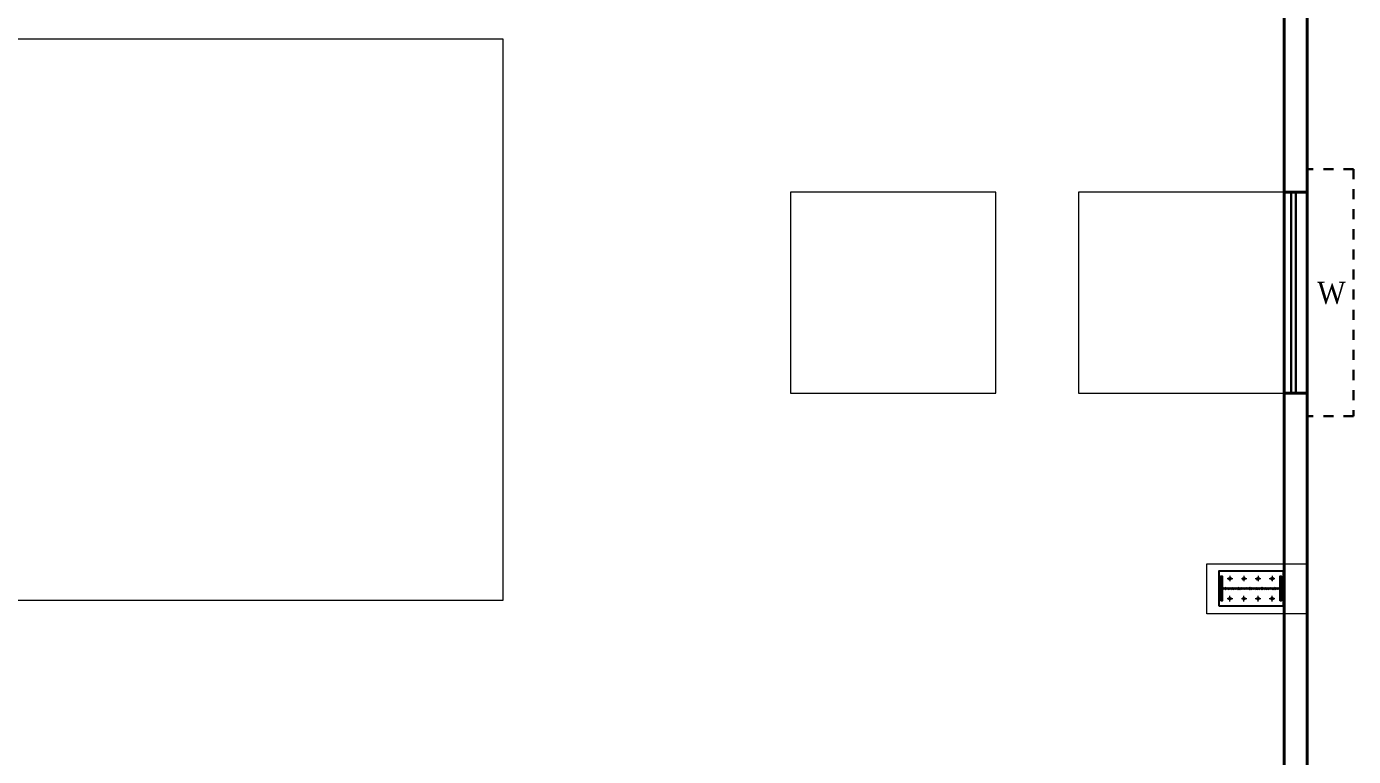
# Model space of a CAD drawing. Header units: metres. Extents: x 98347 to 98865, y -7394 to -7177.
# Drawn here: x 98555.37 to 98568.58, y -7363.1 to -7355.83 of the extents above; entities that cross this region are included whole.
import ezdxf

# ---------------------------------------------------------------- set-up
doc = ezdxf.new("R2010")
doc.units = ezdxf.units.M
doc.header["$LTSCALE"] = 0.5
doc.header["$MEASUREMENT"] = 0
doc.linetypes.add('HIDDEN', pattern=[0.375, 0.25, -0.125])
doc.layers.get('0').update_dxf_attribs({"color": 30, "lineweight": 40})
for name, color, linetype in [('BLK_1_COVERED_AREA', 140, 'Continuous'), ('BLK_1_FLR_0_BLT_UP_AREA', 1, 'Continuous'), ('BLK_1_FLR_0_CARPET_AREA', 45, 'Continuous'), ('BLK_1_FLR_0_REGULAR_ROOM_1', 4, 'Continuous'), ('PDF2_Geometry', 7, 'Continuous')]:
    doc.layers.add(name, color=color, linetype=linetype)
for name, color, linetype, lineweight in [('BLK_1_FLR_0_ROOM_1_LIGHT_VENTILATION_1', 4, 'Continuous', 15), ('STAIR', 120, 'HIDDEN', 30), ('TEXT', 11, 'Continuous', 30), ('WINDOW', 3, 'Continuous', 30), ('WORKSHOP_AREA', 5, 'Continuous', 25)]:
    doc.layers.add(name, color=color, linetype=linetype, lineweight=lineweight)
doc.styles.add('15', font='times.ttf', dxfattribs={"width": 0.9, "height": 1.5})

msp = doc.modelspace()

# ---------------------------------------------------------------- linework, layer by layer
for p, q in [((98568.119, -7319.012), (98568.119, -7374.012)), ((98567.889, -7357.48), (98568.119, -7357.48)), ((98567.889, -7359.48), (98568.119, -7359.48))]:
    msp.add_line(p, q)
msp.add_lwpolyline([(98554.869, -7319.242), (98567.889, -7319.242), (98567.889, -7373.782), (98554.869, -7373.782)])
at = {"layer": 'BLK_1_COVERED_AREA', "color": 140}
msp.add_lwpolyline([(98533.119, -7319.012), (98568.119, -7319.012), (98568.119, -7374.012), (98533.119, -7374.012)], close=True, dxfattribs=at)
at = {"layer": 'BLK_1_FLR_0_BLT_UP_AREA', "color": 45, "lineweight": 30}
msp.add_lwpolyline([(98533.119, -7319.012), (98568.119, -7319.012), (98568.119, -7374.012), (98533.119, -7374.012)], close=True, dxfattribs=at)
at = {"layer": 'BLK_1_FLR_0_CARPET_AREA', "color": 45, "lineweight": 0}
msp.add_lwpolyline([(98533.349, -7373.782), (98567.889, -7373.782), (98567.889, -7319.242), (98533.349, -7319.242)], close=True, dxfattribs=at)
at = {"layer": 'BLK_1_FLR_0_REGULAR_ROOM_1', "color": 4, "lineweight": 0}
msp.add_lwpolyline([(98533.349, -7373.782), (98567.889, -7373.782), (98567.889, -7319.242), (98533.349, -7319.242)], close=True, dxfattribs=at)
at = {"layer": 'BLK_1_FLR_0_ROOM_1_LIGHT_VENTILATION_1'}
for points in [[(98541.503, -7355.952), (98560.112, -7355.952), (98560.112, -7361.546), (98541.503, -7361.546)], [(98565.019, -7357.48), (98562.973, -7357.48), (98562.973, -7359.48), (98565.019, -7359.48)], [(98567.889, -7357.48), (98565.843, -7357.48), (98565.843, -7359.48), (98567.889, -7359.48)]]:
    msp.add_lwpolyline(points, close=True, dxfattribs=at)
at = {"layer": 'PDF2_Geometry', "lineweight": 20}
msp.add_lwpolyline([(98567.118, -7361.677), (98567.118, -7361.179), (98568.119, -7361.179), (98568.119, -7361.677)], close=True, dxfattribs=at)
at = {"layer": 'PDF2_Geometry', "lineweight": 25}
for points in [[(98567.241, -7361.6), (98567.241, -7361.251), (98567.88, -7361.251), (98567.88, -7361.6)], [(98567.258, -7361.549), (98567.258, -7361.302), (98567.271, -7361.302), (98567.271, -7361.549)], [(98567.85, -7361.549), (98567.85, -7361.302), (98567.858, -7361.302), (98567.858, -7361.549)], [(98567.271, -7361.43), (98567.271, -7361.422), (98567.85, -7361.422), (98567.85, -7361.43)]]:
    msp.add_lwpolyline(points, close=True, dxfattribs=at)
at = {"layer": 'PDF2_Geometry', "lineweight": 5}
for points in [[(98567.258, -7361.302), (98567.254, -7361.307)], [(98567.258, -7361.311), (98567.254, -7361.315)], [(98567.258, -7361.319), (98567.254, -7361.324)], [(98567.258, -7361.328), (98567.254, -7361.332)], [(98567.258, -7361.336), (98567.254, -7361.341)], [(98567.275, -7361.307), (98567.271, -7361.311)], [(98567.275, -7361.315), (98567.271, -7361.319)], [(98567.275, -7361.324), (98567.271, -7361.328)], [(98567.275, -7361.332), (98567.271, -7361.336)], [(98567.275, -7361.341), (98567.271, -7361.345)], [(98567.378, -7361.328), (98567.322, -7361.328)], [(98567.352, -7361.341), (98567.335, -7361.324)], [(98567.356, -7361.336), (98567.34, -7361.319)], [(98567.352, -7361.336), (98567.34, -7361.324)], [(98567.344, -7361.341), (98567.34, -7361.332)], [(98567.361, -7361.336), (98567.344, -7361.315), (98567.361, -7361.332)], [(98567.348, -7361.298), (98567.348, -7361.353)], [(98567.361, -7361.328), (98567.348, -7361.315)], [(98567.361, -7361.324), (98567.352, -7361.315)], [(98567.518, -7361.328), (98567.463, -7361.328)], [(98567.488, -7361.341), (98567.476, -7361.324), (98567.493, -7361.336)], [(98567.484, -7361.341), (98567.476, -7361.332)], [(98567.48, -7361.319), (98567.497, -7361.336), (98567.48, -7361.315)], [(98567.501, -7361.332), (98567.484, -7361.315)], [(98567.488, -7361.298), (98567.488, -7361.353)], [(98567.501, -7361.328), (98567.488, -7361.315)], [(98567.501, -7361.324), (98567.493, -7361.315)], [(98567.658, -7361.328), (98567.599, -7361.328)], [(98567.629, -7361.341), (98567.616, -7361.324), (98567.633, -7361.336)], [(98567.625, -7361.341), (98567.616, -7361.332)], [(98567.62, -7361.319), (98567.637, -7361.336), (98567.62, -7361.315)], [(98567.641, -7361.332), (98567.625, -7361.315)], [(98567.629, -7361.298), (98567.629, -7361.353)], [(98567.641, -7361.328), (98567.629, -7361.315)], [(98567.641, -7361.324), (98567.633, -7361.315)], [(98567.795, -7361.328), (98567.74, -7361.328)], [(98567.756, -7361.319), (98567.778, -7361.336), (98567.761, -7361.315)], [(98567.769, -7361.341), (98567.756, -7361.324), (98567.773, -7361.336)], [(98567.765, -7361.341), (98567.756, -7361.332)], [(98567.782, -7361.332), (98567.765, -7361.315), (98567.782, -7361.328)], [(98567.769, -7361.298), (98567.769, -7361.353)], [(98567.782, -7361.324), (98567.773, -7361.315)], [(98567.85, -7361.302), (98567.842, -7361.311)], [(98567.85, -7361.311), (98567.842, -7361.319)], [(98567.85, -7361.324), (98567.842, -7361.328)], [(98567.85, -7361.332), (98567.842, -7361.336)], [(98567.85, -7361.341), (98567.842, -7361.345)], [(98567.859, -7361.302), (98567.859, -7361.298)], [(98567.863, -7361.307), (98567.859, -7361.311)], [(98567.863, -7361.315), (98567.859, -7361.319)], [(98567.863, -7361.324), (98567.859, -7361.328)], [(98567.863, -7361.332), (98567.859, -7361.336)], [(98567.863, -7361.341), (98567.859, -7361.345)], [(98567.258, -7361.345), (98567.254, -7361.349)], [(98567.258, -7361.353), (98567.254, -7361.362)], [(98567.258, -7361.362), (98567.254, -7361.37)], [(98567.258, -7361.375), (98567.254, -7361.379)], [(98567.258, -7361.383), (98567.254, -7361.387)], [(98567.258, -7361.392), (98567.254, -7361.396)], [(98567.258, -7361.4), (98567.254, -7361.404)], [(98567.258, -7361.409), (98567.254, -7361.413)], [(98567.258, -7361.417), (98567.254, -7361.421)], [(98567.258, -7361.426), (98567.254, -7361.43)], [(98567.258, -7361.434), (98567.254, -7361.439)], [(98567.258, -7361.443), (98567.254, -7361.447)], [(98567.258, -7361.451), (98567.254, -7361.456)], [(98567.258, -7361.46), (98567.254, -7361.464)], [(98567.258, -7361.468), (98567.254, -7361.473)], [(98567.275, -7361.349), (98567.271, -7361.353)], [(98567.275, -7361.358), (98567.271, -7361.362)], [(98567.275, -7361.366), (98567.271, -7361.37)], [(98567.275, -7361.375), (98567.271, -7361.379)], [(98567.275, -7361.383), (98567.271, -7361.387)], [(98567.275, -7361.392), (98567.271, -7361.396)], [(98567.275, -7361.4), (98567.271, -7361.409)], [(98567.275, -7361.409), (98567.271, -7361.417)], [(98567.275, -7361.421), (98567.275, -7361.417), (98567.271, -7361.421)], [(98567.271, -7361.434), (98567.271, -7361.43), (98567.275, -7361.439), (98567.271, -7361.443)], [(98567.275, -7361.447), (98567.271, -7361.451)], [(98567.275, -7361.456), (98567.271, -7361.46)], [(98567.275, -7361.464), (98567.271, -7361.468)], [(98567.275, -7361.473), (98567.271, -7361.477)], [(98567.284, -7361.417), (98567.279, -7361.421)], [(98567.284, -7361.439), (98567.279, -7361.43)], [(98567.292, -7361.417), (98567.288, -7361.421)], [(98567.292, -7361.439), (98567.288, -7361.43)], [(98567.305, -7361.417), (98567.296, -7361.421)], [(98567.305, -7361.439), (98567.296, -7361.43)], [(98567.313, -7361.417), (98567.305, -7361.421)], [(98567.313, -7361.439), (98567.305, -7361.43)], [(98567.322, -7361.417), (98567.318, -7361.421)], [(98567.322, -7361.439), (98567.318, -7361.43)], [(98567.331, -7361.417), (98567.327, -7361.421)], [(98567.331, -7361.439), (98567.327, -7361.43)], [(98567.34, -7361.417), (98567.335, -7361.421)], [(98567.34, -7361.439), (98567.335, -7361.43)], [(98567.348, -7361.417), (98567.344, -7361.421)], [(98567.348, -7361.439), (98567.344, -7361.43)], [(98567.356, -7361.417), (98567.352, -7361.421)], [(98567.356, -7361.439), (98567.352, -7361.43)], [(98567.365, -7361.417), (98567.361, -7361.421)], [(98567.365, -7361.439), (98567.361, -7361.43)], [(98567.373, -7361.417), (98567.369, -7361.421)], [(98567.373, -7361.439), (98567.369, -7361.43)], [(98567.382, -7361.417), (98567.378, -7361.421)], [(98567.382, -7361.439), (98567.378, -7361.43)], [(98567.39, -7361.417), (98567.386, -7361.421)], [(98567.39, -7361.439), (98567.386, -7361.43)], [(98567.399, -7361.417), (98567.394, -7361.421)], [(98567.399, -7361.439), (98567.394, -7361.43)], [(98567.407, -7361.417), (98567.403, -7361.421)], [(98567.407, -7361.439), (98567.403, -7361.43)], [(98567.416, -7361.417), (98567.411, -7361.421)], [(98567.416, -7361.439), (98567.411, -7361.43)], [(98567.428, -7361.417), (98567.42, -7361.421)], [(98567.428, -7361.439), (98567.42, -7361.43)], [(98567.437, -7361.417), (98567.428, -7361.421)], [(98567.437, -7361.439), (98567.428, -7361.43)], [(98567.446, -7361.417), (98567.441, -7361.421)], [(98567.446, -7361.439), (98567.441, -7361.43)], [(98567.455, -7361.417), (98567.45, -7361.421)], [(98567.455, -7361.439), (98567.45, -7361.43)], [(98567.463, -7361.417), (98567.459, -7361.421)], [(98567.463, -7361.439), (98567.459, -7361.43)], [(98567.471, -7361.417), (98567.467, -7361.421)], [(98567.471, -7361.439), (98567.467, -7361.43)], [(98567.48, -7361.417), (98567.476, -7361.421)], [(98567.48, -7361.439), (98567.476, -7361.43)], [(98567.488, -7361.417), (98567.484, -7361.421)], [(98567.488, -7361.439), (98567.484, -7361.43)], [(98567.497, -7361.417), (98567.493, -7361.421)], [(98567.497, -7361.439), (98567.493, -7361.43)], [(98567.505, -7361.417), (98567.501, -7361.421)], [(98567.505, -7361.439), (98567.501, -7361.43)], [(98567.514, -7361.417), (98567.51, -7361.421)], [(98567.514, -7361.439), (98567.51, -7361.43)], [(98567.522, -7361.417), (98567.518, -7361.421)], [(98567.522, -7361.439), (98567.518, -7361.43)], [(98567.531, -7361.417), (98567.526, -7361.421)], [(98567.531, -7361.439), (98567.526, -7361.43)], [(98567.543, -7361.417), (98567.535, -7361.421)], [(98567.543, -7361.439), (98567.535, -7361.43)], [(98567.552, -7361.417), (98567.543, -7361.421)], [(98567.552, -7361.439), (98567.543, -7361.43)], [(98567.561, -7361.417), (98567.552, -7361.421)], [(98567.561, -7361.439), (98567.552, -7361.43)], [(98567.569, -7361.417), (98567.565, -7361.421)], [(98567.569, -7361.439), (98567.565, -7361.43)], [(98567.578, -7361.417), (98567.574, -7361.421)], [(98567.578, -7361.439), (98567.574, -7361.43)], [(98567.587, -7361.417), (98567.582, -7361.421)], [(98567.587, -7361.439), (98567.582, -7361.43)], [(98567.595, -7361.417), (98567.591, -7361.421)], [(98567.595, -7361.439), (98567.591, -7361.43)], [(98567.603, -7361.417), (98567.599, -7361.421)], [(98567.603, -7361.439), (98567.599, -7361.43)], [(98567.612, -7361.417), (98567.608, -7361.421)], [(98567.612, -7361.439), (98567.608, -7361.43)], [(98567.62, -7361.417), (98567.616, -7361.421)], [(98567.62, -7361.439), (98567.62, -7361.434), (98567.616, -7361.43)], [(98567.629, -7361.417), (98567.625, -7361.421)], [(98567.629, -7361.439), (98567.625, -7361.43)], [(98567.637, -7361.417), (98567.633, -7361.421)], [(98567.637, -7361.439), (98567.633, -7361.43)], [(98567.646, -7361.417), (98567.641, -7361.421)], [(98567.641, -7361.426), (98567.893, -7361.426)], [(98567.646, -7361.439), (98567.641, -7361.43)], [(98567.654, -7361.417), (98567.65, -7361.421)], [(98567.654, -7361.439), (98567.65, -7361.43)], [(98567.667, -7361.417), (98567.658, -7361.421)], [(98567.667, -7361.439), (98567.658, -7361.43)], [(98567.675, -7361.417), (98567.667, -7361.421)], [(98567.675, -7361.439), (98567.667, -7361.43)], [(98567.684, -7361.417), (98567.68, -7361.421)], [(98567.684, -7361.439), (98567.68, -7361.43)], [(98567.693, -7361.417), (98567.689, -7361.421)], [(98567.693, -7361.439), (98567.689, -7361.43)], [(98567.702, -7361.417), (98567.697, -7361.421)], [(98567.702, -7361.439), (98567.697, -7361.43)], [(98567.71, -7361.417), (98567.706, -7361.421)], [(98567.71, -7361.439), (98567.706, -7361.43)], [(98567.718, -7361.417), (98567.714, -7361.421)], [(98567.718, -7361.439), (98567.714, -7361.43)], [(98567.727, -7361.417), (98567.723, -7361.421)], [(98567.727, -7361.439), (98567.723, -7361.43)], [(98567.735, -7361.417), (98567.731, -7361.421)], [(98567.735, -7361.439), (98567.731, -7361.43)], [(98567.744, -7361.417), (98567.74, -7361.421)], [(98567.744, -7361.439), (98567.74, -7361.43)], [(98567.752, -7361.417), (98567.748, -7361.421)], [(98567.752, -7361.439), (98567.748, -7361.43)], [(98567.761, -7361.417), (98567.756, -7361.421)], [(98567.761, -7361.439), (98567.756, -7361.43)], [(98567.769, -7361.417), (98567.765, -7361.421)], [(98567.769, -7361.439), (98567.765, -7361.43)], [(98567.778, -7361.417), (98567.773, -7361.421)], [(98567.778, -7361.439), (98567.773, -7361.43)], [(98567.79, -7361.417), (98567.782, -7361.421)], [(98567.79, -7361.439), (98567.782, -7361.43)], [(98567.799, -7361.417), (98567.79, -7361.421)], [(98567.799, -7361.439), (98567.79, -7361.43)], [(98567.808, -7361.417), (98567.803, -7361.421)], [(98567.808, -7361.439), (98567.803, -7361.43)], [(98567.817, -7361.417), (98567.812, -7361.421)], [(98567.817, -7361.439), (98567.812, -7361.43)], [(98567.825, -7361.417), (98567.821, -7361.421)], [(98567.825, -7361.439), (98567.821, -7361.43)], [(98567.833, -7361.417), (98567.829, -7361.421)], [(98567.833, -7361.439), (98567.829, -7361.43)], [(98567.842, -7361.417), (98567.838, -7361.421)], [(98567.842, -7361.439), (98567.838, -7361.43)], [(98567.85, -7361.349), (98567.842, -7361.353)], [(98567.85, -7361.358), (98567.842, -7361.362)], [(98567.85, -7361.366), (98567.842, -7361.37)], [(98567.85, -7361.375), (98567.842, -7361.379)], [(98567.85, -7361.383), (98567.842, -7361.387)], [(98567.85, -7361.392), (98567.842, -7361.396)], [(98567.85, -7361.4), (98567.842, -7361.404)], [(98567.85, -7361.409), (98567.842, -7361.413)], [(98567.842, -7361.434), (98567.846, -7361.43), (98567.85, -7361.434), (98567.842, -7361.443)], [(98567.85, -7361.447), (98567.842, -7361.451)], [(98567.85, -7361.456), (98567.842, -7361.46)], [(98567.85, -7361.464), (98567.842, -7361.468)], [(98567.85, -7361.473), (98567.842, -7361.477)], [(98567.863, -7361.349), (98567.859, -7361.358)], [(98567.863, -7361.358), (98567.859, -7361.366)], [(98567.863, -7361.37), (98567.859, -7361.375)], [(98567.863, -7361.379), (98567.859, -7361.383)], [(98567.863, -7361.387), (98567.859, -7361.392)], [(98567.863, -7361.396), (98567.859, -7361.4)], [(98567.863, -7361.404), (98567.859, -7361.409)], [(98567.863, -7361.413), (98567.859, -7361.417)], [(98567.863, -7361.421), (98567.859, -7361.426)], [(98567.863, -7361.43), (98567.859, -7361.434)], [(98567.863, -7361.439), (98567.859, -7361.443)], [(98567.863, -7361.447), (98567.859, -7361.451)], [(98567.863, -7361.456), (98567.859, -7361.46)], [(98567.863, -7361.464), (98567.859, -7361.473)], [(98567.863, -7361.473), (98567.859, -7361.481)], [(98567.258, -7361.477), (98567.254, -7361.485)], [(98567.258, -7361.485), (98567.254, -7361.494)], [(98567.258, -7361.498), (98567.254, -7361.502)], [(98567.258, -7361.507), (98567.254, -7361.511)], [(98567.258, -7361.515), (98567.254, -7361.519)], [(98567.258, -7361.524), (98567.254, -7361.528)], [(98567.258, -7361.532), (98567.254, -7361.537)], [(98567.258, -7361.541), (98567.254, -7361.545)], [(98567.258, -7361.549), (98567.258, -7361.545)], [(98567.275, -7361.481), (98567.271, -7361.485)], [(98567.275, -7361.49), (98567.271, -7361.494)], [(98567.275, -7361.498), (98567.271, -7361.502)], [(98567.275, -7361.507), (98567.271, -7361.511)], [(98567.275, -7361.515), (98567.271, -7361.519)], [(98567.275, -7361.524), (98567.271, -7361.532)], [(98567.275, -7361.532), (98567.271, -7361.541)], [(98567.275, -7361.545), (98567.271, -7361.549)], [(98567.378, -7361.528), (98567.322, -7361.528)], [(98567.352, -7361.541), (98567.335, -7361.524)], [(98567.356, -7361.537), (98567.34, -7361.519)], [(98567.352, -7361.537), (98567.34, -7361.524)], [(98567.344, -7361.537), (98567.34, -7361.532)], [(98567.361, -7361.532), (98567.344, -7361.515), (98567.361, -7361.532)], [(98567.348, -7361.554), (98567.348, -7361.498)], [(98567.361, -7361.528), (98567.348, -7361.515)], [(98567.361, -7361.524), (98567.352, -7361.515)], [(98567.518, -7361.528), (98567.463, -7361.528)], [(98567.488, -7361.541), (98567.476, -7361.524), (98567.493, -7361.537)], [(98567.484, -7361.537), (98567.476, -7361.532)], [(98567.497, -7361.532), (98567.48, -7361.515)], [(98567.497, -7361.537), (98567.48, -7361.519)], [(98567.501, -7361.532), (98567.484, -7361.515)], [(98567.488, -7361.554), (98567.488, -7361.498)], [(98567.501, -7361.528), (98567.488, -7361.515)], [(98567.501, -7361.524), (98567.493, -7361.515)], [(98567.658, -7361.528), (98567.599, -7361.528)], [(98567.629, -7361.541), (98567.616, -7361.524), (98567.633, -7361.537)], [(98567.625, -7361.537), (98567.616, -7361.532)], [(98567.637, -7361.532), (98567.62, -7361.515)], [(98567.637, -7361.537), (98567.62, -7361.519)], [(98567.641, -7361.532), (98567.625, -7361.515)], [(98567.629, -7361.554), (98567.629, -7361.498)], [(98567.641, -7361.528), (98567.629, -7361.515)], [(98567.641, -7361.524), (98567.633, -7361.515)], [(98567.795, -7361.528), (98567.74, -7361.528)], [(98567.778, -7361.537), (98567.756, -7361.519)], [(98567.769, -7361.541), (98567.756, -7361.524), (98567.773, -7361.537)], [(98567.765, -7361.537), (98567.756, -7361.532)], [(98567.778, -7361.532), (98567.761, -7361.515)], [(98567.782, -7361.532), (98567.765, -7361.515), (98567.782, -7361.528)], [(98567.769, -7361.554), (98567.769, -7361.498)], [(98567.782, -7361.524), (98567.773, -7361.515)], [(98567.85, -7361.481), (98567.842, -7361.485)], [(98567.85, -7361.49), (98567.842, -7361.494)], [(98567.85, -7361.498), (98567.842, -7361.502)], [(98567.85, -7361.507), (98567.842, -7361.511)], [(98567.85, -7361.515), (98567.842, -7361.519)], [(98567.85, -7361.524), (98567.842, -7361.528)], [(98567.85, -7361.532), (98567.842, -7361.537)], [(98567.85, -7361.541), (98567.842, -7361.549)], [(98567.85, -7361.549), (98567.85, -7361.545)], [(98567.863, -7361.481), (98567.859, -7361.49)], [(98567.863, -7361.494), (98567.859, -7361.498)], [(98567.863, -7361.502), (98567.859, -7361.507)], [(98567.863, -7361.511), (98567.859, -7361.515)], [(98567.863, -7361.519), (98567.859, -7361.524)], [(98567.863, -7361.528), (98567.859, -7361.532)], [(98567.863, -7361.537), (98567.859, -7361.541)], [(98567.863, -7361.545), (98567.859, -7361.549)]]:
    msp.add_lwpolyline(points, dxfattribs=at)
for points in [[(98567.348, -7361.341), (98567.335, -7361.332), (98567.335, -7361.319), (98567.348, -7361.315), (98567.361, -7361.319), (98567.361, -7361.332)], [(98567.348, -7361.336), (98567.34, -7361.332), (98567.344, -7361.319), (98567.352, -7361.319), (98567.356, -7361.332)], [(98567.488, -7361.341), (98567.476, -7361.332), (98567.476, -7361.319), (98567.488, -7361.315), (98567.501, -7361.319), (98567.501, -7361.332)], [(98567.488, -7361.336), (98567.48, -7361.332), (98567.484, -7361.319), (98567.493, -7361.319), (98567.497, -7361.332)], [(98567.629, -7361.341), (98567.616, -7361.332), (98567.616, -7361.319), (98567.629, -7361.315), (98567.641, -7361.319), (98567.641, -7361.332)], [(98567.629, -7361.336), (98567.62, -7361.332), (98567.625, -7361.319), (98567.633, -7361.319), (98567.637, -7361.332)], [(98567.769, -7361.341), (98567.756, -7361.332), (98567.756, -7361.319), (98567.769, -7361.315), (98567.782, -7361.319), (98567.782, -7361.332)], [(98567.769, -7361.336), (98567.761, -7361.332), (98567.765, -7361.319), (98567.773, -7361.319), (98567.778, -7361.332)], [(98567.846, -7361.421), (98567.85, -7361.417)], [(98567.348, -7361.541), (98567.335, -7361.532), (98567.335, -7361.519), (98567.348, -7361.515), (98567.361, -7361.519), (98567.361, -7361.532)], [(98567.348, -7361.537), (98567.34, -7361.532), (98567.344, -7361.519), (98567.352, -7361.519), (98567.356, -7361.532)], [(98567.488, -7361.541), (98567.476, -7361.532), (98567.476, -7361.519), (98567.488, -7361.515), (98567.501, -7361.519), (98567.501, -7361.532)], [(98567.488, -7361.537), (98567.48, -7361.532), (98567.484, -7361.519), (98567.493, -7361.519), (98567.497, -7361.532)], [(98567.629, -7361.541), (98567.616, -7361.532), (98567.616, -7361.519), (98567.629, -7361.515), (98567.641, -7361.519), (98567.641, -7361.532)], [(98567.629, -7361.537), (98567.62, -7361.532), (98567.625, -7361.519), (98567.633, -7361.519), (98567.637, -7361.532)], [(98567.769, -7361.541), (98567.756, -7361.532), (98567.756, -7361.519), (98567.769, -7361.515), (98567.782, -7361.519), (98567.782, -7361.532)], [(98567.769, -7361.537), (98567.761, -7361.532), (98567.765, -7361.519), (98567.773, -7361.519), (98567.778, -7361.532)]]:
    msp.add_lwpolyline(points, close=True, dxfattribs=at)
at = {"layer": 'STAIR', "ltscale": 0.07}
for p, q in [((98568.579, -7357.25), (98568.119, -7357.25)), ((98568.579, -7357.25), (98568.579, -7359.71)), ((98568.579, -7359.71), (98568.119, -7359.71))]:
    msp.add_line(p, q, dxfattribs=at)
at = {"layer": 'WINDOW'}
for p, q in [((98567.889, -7359.48), (98567.889, -7357.48)), ((98567.959, -7359.48), (98567.959, -7357.48)), ((98568.004, -7359.48), (98568.004, -7357.48)), ((98568.119, -7357.48), (98568.119, -7359.48))]:
    msp.add_line(p, q, dxfattribs=at)
at = {"layer": 'WORKSHOP_AREA', "color": 45}
msp.add_lwpolyline([(98533.119, -7319.012), (98568.119, -7319.012), (98568.119, -7374.012), (98533.119, -7374.012)], close=True, dxfattribs=at)

# ---------------------------------------------------------------- texts
at = {"layer": 'TEXT', "linetype": 'ByBlock', "ltscale": 3, "style": '15', "width": 0.9}
msp.add_text('W', height=0.22, dxfattribs=at).set_placement((98568.218, -7358.592))

doc.saveas('drawing.dxf')
